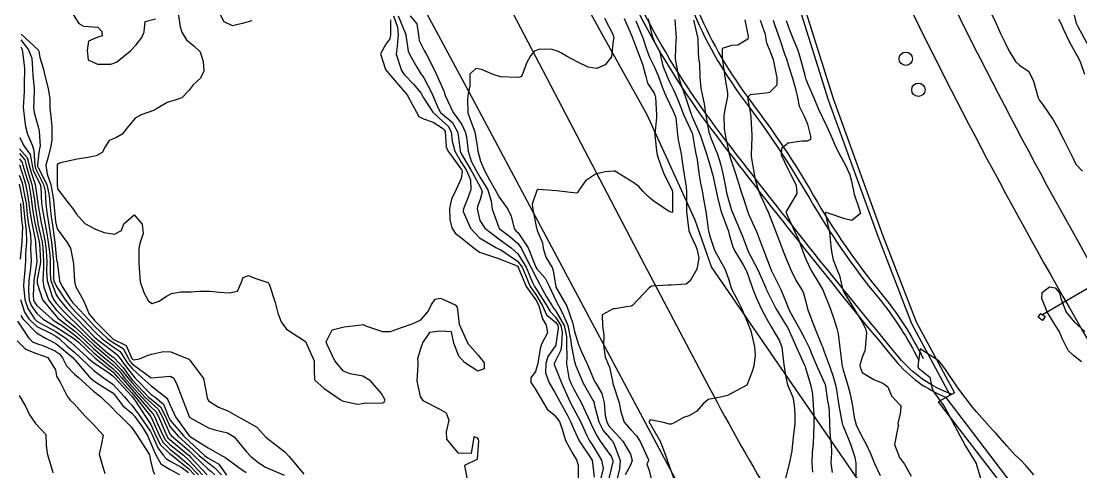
# Model space of a CAD drawing. Header units: metres. Extents: x 307586 to 320046, y 7427249 to 7434250.
# Drawn here: x 318234.5 to 318344.8, y 7430289.3 to 7430336.2 of the extents above; entities that cross this region are included whole.
import ezdxf

# ---------------------------------------------------------------- set-up
doc = ezdxf.new("R2010")
doc.units = ezdxf.units.M
doc.header["$MEASUREMENT"] = 0
for name, color, linetype in [('Canaleta de Drenagem', 151, 'Continuous'), ('Curvas de Nivel 1m', 11, 'Continuous'), ('Curvas de Nivel 5m', 15, 'Continuous'), ('Divisa', 42, 'FENCELINE2'), ('Linha Férrea', 20, 'Continuous'), ('Portico', 45, 'Continuous'), ('Postes', 20, 'Continuous'), ('Vias Primárias', 230, 'Continuous')]:
    doc.layers.add(name, color=color, linetype=linetype)
doc.linetypes.add('FENCELINE2', pattern='A,0.25,-0.1,[132,ltypeshp.shx,S=0.1,R=0,X=-0.1,Y=0],-0.1,1', length=1.45)

msp = doc.modelspace()

# ---------------------------------------------------------------- linework, layer by layer
at = {"layer": 'Canaleta de Drenagem'}
for points in [[(318238.87, 7430477.52), (318239.46, 7430475.37, 0.004092), (318241.45, 7430468.39, 0.060398), (318243.48, 7430463.66, 0.044538), (318248.1, 7430457.15, -0.055988), (318250.29, 7430453.9, 0.014111), (318254.04, 7430447.18, -0.042026), (318258.78, 7430437.46, 0.009182), (318260.55, 7430433.14, -0.1339), (318261.19, 7430428.64, 0.031663), (318261.08, 7430426.89, 0.050953), (318261.89, 7430419.02, 0.075834), (318264.59, 7430411.74, -0.07067), (318267.86, 7430403.21, -0.009489), (318271.74, 7430384.65, 0.087586), (318274.09, 7430378.44, -0.011038), (318282.67, 7430363.27, 0.075199), (318288.67, 7430355.24, -0.052973), (318292.24, 7430350.89, -0.057361), (318296.17, 7430343.08, 0.034682), (318299.44, 7430335.78, 0.040892), (318306.85, 7430324.27, 0.009714), (318325.47, 7430300.92, 0.126211), (318330.8, 7430297.06, 21.942034)], [(318266.73, 7430433.53), (318266.39, 7430429.56, 0.060224), (318266.59, 7430423.98, 0.106584), (318267.46, 7430421.7), (318269.06, 7430418.34), (318275.61, 7430404.44), (318281.14, 7430393.27, -0.024626), (318282.95, 7430389.1, 0.003858), (318285.73, 7430381.92), (318295.49, 7430362.13), (318300.51, 7430351.49, -0.062561), (318301.86, 7430347.36, 0.05323), (318304.96, 7430337.26, 0.06202), (318310.46, 7430327.83, -0.031869), (318316.98, 7430318.05, 0.041006), (318324.12, 7430307.74, -0.057606), (318328.39, 7430301.11)], [(318331.38, 7430297.38, -0.134778), (318325.86, 7430301.24, -0.009714), (318307.25, 7430324.57, -0.040892), (318299.88, 7430336.01, -0.034682), (318296.64, 7430343.26, 0.057361)], [(318304.5, 7430337.07, 0.06202), (318310.06, 7430327.53, -0.031869), (318316.54, 7430317.79, 0.041006), (318323.73, 7430307.42, -0.057606), (318327.94, 7430300.89)]]:
    msp.add_lwpolyline(points, format="xyb", dxfattribs=at)
for points in [[(318272.32, 7430437.22), (318277.5, 7430427.77), (318282.07, 7430418.1), (318287.7, 7430406.59), (318297.32, 7430387.79), (318306.77, 7430366.69), (318309.36, 7430359.46), (318312.68, 7430348.3), (318319.01, 7430328.15), (318324.17, 7430313.98), (318327.67, 7430304.92), (318331.65, 7430297.52)], [(318331.21, 7430297.28), (318327.22, 7430304.71), (318323.7, 7430313.8), (318318.53, 7430327.99), (318312.2, 7430348.15), (318308.89, 7430359.31), (318306.31, 7430366.5), (318296.87, 7430387.57), (318287.25, 7430406.36), (318281.62, 7430417.88), (318277.05, 7430427.55), (318272.17, 7430436.45)], [(318331.65, 7430297.52), (318329.94, 7430296.6), (318342.87, 7430279.81)], [(318343.78, 7430280.02), (318330.8, 7430297.06)]]:
    msp.add_lwpolyline(points, dxfattribs=at)
at = {"layer": 'Curvas de Nivel 1m', "flags": 128}
for points, elevation in [([(318343.82, 7430337.94), (318344.3, 7430336.1), (318344.36, 7430335.93), (318344.47, 7430335.72), (318345.42, 7430333.92)], 754), ([(318250.82, 7430337.05), (318251.03, 7430335.63), (318251.17, 7430335.05), (318251.66, 7430334.27), (318252.43, 7430333.65), (318253.09, 7430333.02), (318253.42, 7430332.01), (318253.48, 7430331.02), (318253.13, 7430330.28), (318252.38, 7430329.57), (318251.94, 7430329.03), (318251.17, 7430328.23), (318250.36, 7430327.96), (318249.65, 7430327.76), (318248.56, 7430327.08), (318248.34, 7430326.95), (318246.95, 7430326.48), (318246.33, 7430326.13), (318245.48, 7430325.11), (318244.99, 7430324.44), (318244.31, 7430324.08), (318243.63, 7430323.81), (318243.2, 7430323.14), (318242.89, 7430322.54), (318242.28, 7430322.19), (318241.43, 7430322.01), (318240.28, 7430321.84), (318238.55, 7430321.47), (318238.27, 7430321.36), (318238.22, 7430321.26), (318238.21, 7430321.2), (318238.2, 7430319.25), (318238.2, 7430319.2), (318238.25, 7430318.77), (318239.44, 7430317.18), (318239.8, 7430316.76), (318240.21, 7430316.12), (318241.07, 7430315.16), (318242.19, 7430314.57), (318243.1, 7430314.23), (318244.19, 7430314.05), (318244.89, 7430314.42), (318245.14, 7430315.12), (318246.21, 7430316.07), (318247.07, 7430315.09), (318247.16, 7430314.12), (318246.83, 7430313.09), (318246.71, 7430312.55), (318246.72, 7430311.09), (318246.73, 7430310.51), (318246.85, 7430309.09), (318247.22, 7430307.99), (318247.72, 7430307.08), (318248.1, 7430306.83), (318248.82, 7430307.07), (318249.58, 7430307.59), (318250.12, 7430307.86), (318251.1, 7430308.06), (318252.12, 7430308.06), (318253.01, 7430308.13), (318254.12, 7430308.12), (318255.1, 7430308.01), (318256.12, 7430307.94), (318256.99, 7430308.1), (318257.38, 7430308.97), (318257.56, 7430309.54), (318258.14, 7430309.73), (318258.7, 7430309.51), (318260.13, 7430309), (318260.23, 7430308.93), (318260.32, 7430308.74), (318260.91, 7430306.92), (318261.19, 7430305.82), (318261.52, 7430304.92), (318262.08, 7430304.16), (318264.06, 7430302.89), (318264.97, 7430300.88), (318264.96, 7430299.81), (318265, 7430298.88), (318266, 7430297.97), (318267.67, 7430296.84), (318267.98, 7430296.66), (318269.52, 7430296.36), (318269.98, 7430296.44), (318270.3, 7430296.49), (318271.98, 7430296.47), (318272.24, 7430296.53), (318272.36, 7430296.79), (318271.99, 7430297.47), (318270.84, 7430298.8), (318270.02, 7430299.28), (318268.71, 7430299.52), (318268.02, 7430299.79), (318267.11, 7430300.85), (318266.27, 7430302.65), (318266.23, 7430302.86), (318266.84, 7430304.08), (318268.08, 7430304.39), (318269.89, 7430304.62), (318270.08, 7430304.63), (318270.43, 7430304.46), (318272.07, 7430303.92), (318272.93, 7430303.92), (318274.08, 7430304.35), (318275.29, 7430304.75), (318276.09, 7430305.12), (318276.84, 7430305.99), (318277.17, 7430306.73), (318277.56, 7430307.28), (318278.11, 7430307.38), (318279.65, 7430306.7), (318279.85, 7430306.45), (318280.08, 7430304.69), (318280.98, 7430302.68), (318282.04, 7430301.46), (318282.67, 7430300.66), (318282.67, 7430300.02), (318282.02, 7430299.78), (318280.64, 7430300.68), (318280.04, 7430301.36), (318279.52, 7430302.7), (318279.27, 7430303.89), (318278.08, 7430303.96), (318276.99, 7430303.82), (318276.24, 7430302.74), (318276.21, 7430302.59), (318276.06, 7430302.23), (318275.73, 7430301.06), (318275.78, 7430300.74), (318275.78, 7430300.5), (318275.67, 7430298.75), (318275.99, 7430297.17), (318276.29, 7430296.74), (318277.97, 7430295.86), (318278.71, 7430295.45), (318279, 7430294.7), (318278.72, 7430293.48), (318278.76, 7430292.71), (318279.92, 7430291.3), (318281.34, 7430291.26), (318281.6, 7430292.67), (318281.62, 7430293), (318281.94, 7430292.84), (318282.06, 7430292.67), (318282.08, 7430292.53), (318281.95, 7430290.67), (318281.94, 7430290.64), (318281.91, 7430290.61), (318280.63, 7430289.96), (318280.86, 7430288.68)], 771), ([(318239.68, 7430337.19), (318240.45, 7430335.96), (318240.96, 7430335.68), (318242.45, 7430335.58), (318242.86, 7430335.15), (318242.9, 7430334.68), (318242.43, 7430334.55), (318241.46, 7430334.13), (318241.32, 7430333.17), (318241.44, 7430332.2), (318242.4, 7430331.72), (318243.79, 7430331.74), (318244.4, 7430331.96), (318245.84, 7430333.11), (318246.43, 7430333.74), (318247.03, 7430334.5), (318247.26, 7430335.09), (318247.37, 7430336.17), (318248.46, 7430336.44)], 771), ([(318258.46, 7430336.24), (318257.47, 7430335.96), (318256.45, 7430335.71), (318255.61, 7430336.15), (318255.15, 7430337)], 771), ([(318273.23, 7430336.78), (318273.64, 7430335.59), (318273.72, 7430334.78), (318273.6, 7430333.61), (318273.5, 7430332.78), (318274.08, 7430331.09), (318274.28, 7430330.77), (318274.39, 7430330.63), (318275.3, 7430329.67), (318276.06, 7430328.74), (318276.37, 7430328.25), (318277.34, 7430326.73), (318278.33, 7430325.82), (318278.92, 7430325.3), (318279.22, 7430324.71), (318279.35, 7430323.74), (318279.61, 7430322.7), (318280.29, 7430321.54), (318280.82, 7430320.68), (318281.25, 7430319.69), (318281.28, 7430318.68), (318281.01, 7430317.91), (318280.52, 7430316.69), (318280.5, 7430316.4), (318281.26, 7430314.68), (318282.19, 7430313.67), (318283.87, 7430312.65), (318284.18, 7430312.52), (318284.41, 7430312.41), (318286.16, 7430311.25), (318286.63, 7430310.62), (318286.96, 7430309.79), (318287.47, 7430308.61), (318288.12, 7430307.68), (318288.73, 7430306.59), (318289.16, 7430305.65), (318290.09, 7430304.88), (318290.33, 7430304.57), (318290.39, 7430304.26), (318290.14, 7430302.57), (318290.12, 7430302.51), (318290.06, 7430302.39), (318289.31, 7430301.31), (318289.1, 7430300.58), (318289.07, 7430299.63), (318289.45, 7430298.58), (318290, 7430297.65), (318290.58, 7430296.56), (318291.34, 7430295.18), (318291.67, 7430294.55), (318291.96, 7430293.82), (318292.55, 7430292.54), (318293.91, 7430290.53), (318294.13, 7430288.76)], 769), ([(318273.7, 7430336.78), (318274.44, 7430334.98), (318274.5, 7430334.83), (318274.52, 7430334.77), (318274.76, 7430333.1), (318274.88, 7430332.76), (318275.56, 7430331.6), (318276.08, 7430330.74), (318276.22, 7430330.57), (318276.39, 7430330.33), (318277.23, 7430328.73), (318277.86, 7430327.22), (318278.13, 7430326.72), (318278.34, 7430326.53), (318279.33, 7430325.7), (318279.9, 7430324.7), (318279.96, 7430324.34), (318280.16, 7430322.69), (318280.3, 7430322.36), (318281.31, 7430320.68), (318282.26, 7430318.96), (318282.41, 7430318.67), (318282.46, 7430318.46), (318282.24, 7430317.66), (318281.97, 7430316.93), (318281.94, 7430316.67), (318282.21, 7430315.46), (318282.74, 7430314.66), (318284.19, 7430313.56), (318284.72, 7430313.18), (318285.49, 7430312.63), (318286.17, 7430311.99), (318287.05, 7430310.61), (318287.72, 7430309.02), (318287.91, 7430308.6), (318288.13, 7430308.28), (318289.2, 7430306.58), (318289.53, 7430306.01), (318290.09, 7430305.4), (318290.66, 7430304.56), (318290.8, 7430303.84), (318290.73, 7430302.56), (318290.65, 7430301.97), (318290.04, 7430300.71), (318289.98, 7430300.63), (318289.96, 7430300.57), (318289.96, 7430300.5), (318290.03, 7430300.31), (318290.73, 7430298.56), (318291.3, 7430297.25), (318291.64, 7430296.55), (318291.98, 7430295.92), (318292.7, 7430294.54), (318293.37, 7430293.11), (318293.65, 7430292.53), (318293.94, 7430292.08), (318294.89, 7430290.52), (318295.06, 7430289.67), (318294.77, 7430288.52)], 768), ([(318274.95, 7430336.76), (318275.65, 7430335.95), (318275.82, 7430334.75), (318275.89, 7430334.2), (318276.43, 7430333.17), (318276.68, 7430332.74), (318276.98, 7430332.17), (318277.66, 7430330.73), (318278.38, 7430329.17), (318278.52, 7430328.86), (318278.55, 7430328.72), (318278.6, 7430328.48), (318279.46, 7430326.7), (318279.83, 7430326.19), (318280.33, 7430325.45), (318280.71, 7430324.69), (318280.83, 7430324.17), (318280.99, 7430322.68), (318281.33, 7430321.64), (318281.83, 7430320.67), (318282.27, 7430319.96), (318283.04, 7430318.66), (318283.4, 7430317.49), (318283.51, 7430316.66), (318284.2, 7430314.73), (318284.23, 7430314.67), (318284.25, 7430314.65), (318285.35, 7430313.79), (318286.19, 7430313.07), (318286.52, 7430312.62), (318286.88, 7430311.9), (318287.52, 7430310.61), (318288.14, 7430309.39), (318288.43, 7430308.89), (318288.58, 7430308.59), (318289.18, 7430307.52), (318289.76, 7430306.58), (318289.89, 7430306.36), (318290.1, 7430306.09), (318290.99, 7430304.56), (318291.23, 7430303.4), (318291.25, 7430302.56), (318291.27, 7430301.33), (318291.25, 7430300.56), (318291.48, 7430299.09), (318291.68, 7430298.55), (318292.01, 7430297.91), (318292.76, 7430296.54), (318293.46, 7430295.04), (318293.7, 7430294.53), (318293.96, 7430293.97), (318294.44, 7430293.01), (318294.76, 7430292.52), (318295.92, 7430290.86), (318296.08, 7430290.5), (318296.07, 7430290.34), (318295.9, 7430289.64), (318295.61, 7430288.5)], 767), ([(318295.22, 7430336.52), (318296.08, 7430334.87), (318296.16, 7430334.5), (318296.11, 7430334.18), (318295.93, 7430332.51), (318295.27, 7430331.65), (318294.4, 7430331.3), (318293.51, 7430331.44), (318292.41, 7430331.95), (318291.25, 7430332.57), (318290.73, 7430332.88), (318290.43, 7430333.04), (318289.74, 7430333.28), (318288.43, 7430333.31), (318287.93, 7430333.1), (318287.48, 7430332.61), (318287.11, 7430331.92), (318286.63, 7430330.62), (318286.54, 7430330.47), (318286.39, 7430330.38), (318286.13, 7430330.36), (318284.39, 7430330.42), (318283.61, 7430330.66), (318282.4, 7430331.19), (318281.79, 7430331.29), (318281.18, 7430330.69), (318281.17, 7430329.47), (318281, 7430328.68), (318280.92, 7430328.13), (318280.97, 7430326.68), (318281.31, 7430325.7), (318281.71, 7430324.68), (318281.98, 7430323), (318282.01, 7430322.67), (318282.29, 7430321.64), (318282.69, 7430320.67), (318283.21, 7430319.71), (318283.83, 7430318.65), (318284.24, 7430317.91), (318285.12, 7430316.64), (318285.5, 7430315.91), (318285.8, 7430314.63), (318285.98, 7430314.4), (318286.2, 7430314.18), (318287.24, 7430312.61), (318287.97, 7430310.79), (318288.05, 7430310.6), (318288.15, 7430310.45), (318289.04, 7430309.48), (318289.46, 7430308.58), (318290.11, 7430307.21), (318290.45, 7430306.57), (318290.82, 7430305.84), (318291.37, 7430304.56), (318291.69, 7430302.93), (318291.73, 7430302.55), (318292.04, 7430300.92), (318292.15, 7430300.55), (318292.23, 7430300.34), (318292.99, 7430298.54), (318294, 7430296.79), (318294.09, 7430296.63), (318294.12, 7430296.53), (318294.14, 7430296.37), (318294.63, 7430294.52), (318295.06, 7430293.62), (318295.94, 7430292.6), (318296.03, 7430292.5), (318296.17, 7430292.27), (318296.83, 7430290.49), (318296.75, 7430289.64), (318296.48, 7430288.49)], 766), ([(318298.47, 7430336.26), (318299.2, 7430334.47), (318299.59, 7430333.31), (318299.89, 7430332.47), (318300.41, 7430331.43), (318300.83, 7430330.45), (318301.23, 7430329.29), (318301.59, 7430328.44), (318302.36, 7430326.83), (318302.53, 7430326.43), (318302.62, 7430326.16), (318302.79, 7430324.43), (318302.89, 7430323.85), (318303.2, 7430322.42), (318303.34, 7430321.37), (318303.46, 7430320.42), (318303.7, 7430318.97), (318303.75, 7430318.42), (318303.74, 7430316.92), (318303.76, 7430316.41), (318303.95, 7430314.67), (318303.99, 7430314.41), (318304.2, 7430313.92), (318304.67, 7430312.88), (318304.84, 7430312.4), (318305.03, 7430311.54), (318304.81, 7430310.4), (318304.14, 7430309.18), (318303.71, 7430308.84), (318302.14, 7430308.73), (318301.84, 7430308.73), (318300.13, 7430308.64), (318299.86, 7430308.45), (318298.11, 7430306.62), (318298.02, 7430306.57), (318297.51, 7430306.49), (318296.32, 7430306.29), (318296.11, 7430306.27), (318294.96, 7430305.66), (318295, 7430304.52), (318295.12, 7430303.56), (318295.1, 7430302.51), (318295.28, 7430301.27), (318295.6, 7430300.51), (318295.71, 7430300.19), (318296.02, 7430298.76), (318296.07, 7430298.5), (318296.11, 7430298.4), (318296.74, 7430296.49), (318296.91, 7430295.56), (318297.25, 7430294.49), (318297.96, 7430293.69), (318298.55, 7430293.07), (318298.91, 7430292.47), (318299.78, 7430290.58), (318299.77, 7430290.45), (318299.62, 7430290.16), (318299.9, 7430289.35), (318300.1, 7430288.45)], 764), ([(318299.76, 7430336.47), (318300.13, 7430334.78), (318300.22, 7430334.46), (318300.44, 7430333.95), (318300.95, 7430332.97), (318301.07, 7430332.45), (318301.28, 7430331.57), (318301.73, 7430330.44), (318301.93, 7430329.97), (318302.38, 7430329.05), (318302.67, 7430328.43), (318302.86, 7430327.94), (318303.45, 7430326.42), (318304.33, 7430324.56), (318304.37, 7430324.41), (318304.65, 7430322.75), (318304.73, 7430322.4), (318304.87, 7430321.83), (318305.02, 7430320.4), (318305.2, 7430319.34), (318305.41, 7430318.39), (318305.53, 7430317.68), (318305.75, 7430316.39), (318306, 7430314.59), (318306.05, 7430314.38), (318306.08, 7430314.26), (318306.2, 7430313.74), (318306.65, 7430312.38), (318307.24, 7430311.29), (318307.77, 7430310.36), (318308.14, 7430309.31), (318308.35, 7430308.57), (318308.43, 7430308.36), (318309.02, 7430307.25), (318309.47, 7430306.34), (318310.09, 7430304.87), (318310.31, 7430304.33), (318310.43, 7430303.98), (318310.83, 7430302.32), (318310.91, 7430301.46), (318310.74, 7430300.32), (318310.58, 7430299.77), (318310.01, 7430298.33), (318308, 7430297.26), (318307.28, 7430297.09), (318306, 7430296.83), (318305.49, 7430296.39), (318304.8, 7430295.58), (318303.97, 7430295.14), (318303.42, 7430294.97), (318302.45, 7430294.43), (318302.13, 7430294.26), (318301.96, 7430294.27), (318301.36, 7430294.44), (318299.97, 7430294.72), (318299.86, 7430294.56), (318299.87, 7430294.45), (318299.9, 7430294.39), (318299.96, 7430294.31), (318301.04, 7430292.44), (318301.68, 7430290.67), (318301.76, 7430290.43), (318301.91, 7430290.05), (318302.48, 7430288.42)], 763), ([(318302.53, 7430336.37), (318302.65, 7430334.43), (318302.64, 7430334.23), (318302.55, 7430332.43), (318302.56, 7430332.29), (318302.91, 7430330.42), (318303.15, 7430329.66), (318303.61, 7430328.42), (318304.23, 7430326.53), (318304.28, 7430326.41), (318304.35, 7430326.26), (318305.17, 7430324.4), (318305.46, 7430323.54), (318305.82, 7430322.39), (318306.28, 7430320.91), (318306.42, 7430320.38), (318306.47, 7430320.18), (318306.87, 7430318.37), (318307.03, 7430317.58), (318307.34, 7430316.37), (318308.03, 7430314.54), (318308.1, 7430314.36), (318308.2, 7430314.01), (318308.56, 7430312.73), (318308.73, 7430312.35), (318309.65, 7430310.85), (318309.93, 7430310.33), (318310, 7430310.18), (318310.15, 7430309.76), (318310.65, 7430308.32), (318311.01, 7430307.44), (318311.52, 7430306.32), (318312.1, 7430305.21), (318312.63, 7430304.3), (318313.42, 7430302.95), (318313.68, 7430302.29), (318313.89, 7430300.44), (318313.91, 7430300.29), (318314.03, 7430299.55), (318314.21, 7430298.49), (318314.29, 7430298.29), (318314.8, 7430297.08), (318314.94, 7430296.28), (318315.02, 7430295.23), (318315.02, 7430294.27), (318314.9, 7430293.22), (318314.79, 7430292.28), (318314.71, 7430291.5), (318314.48, 7430290.28), (318313.99, 7430288.39)], 762), ([(318304.47, 7430336.32), (318304.93, 7430334.4), (318304.96, 7430332.93), (318304.98, 7430332.4), (318305.08, 7430331.73), (318305.12, 7430330.4), (318305.22, 7430329.23), (318305.4, 7430328.39), (318305.59, 7430327.61), (318305.75, 7430326.39), (318306.06, 7430324.65), (318306.16, 7430324.38), (318306.2, 7430324.26), (318306.32, 7430323.95), (318306.96, 7430322.37), (318307.28, 7430321.38), (318307.52, 7430320.37), (318307.83, 7430318.79), (318307.92, 7430318.36), (318308.24, 7430317.15), (318308.44, 7430316.56), (318308.51, 7430316.36), (318308.71, 7430315.87), (318309.38, 7430314.34), (318309.61, 7430313.75), (318310.14, 7430312.33), (318310.18, 7430312.23), (318311.16, 7430310.32), (318311.99, 7430308.45), (318312.05, 7430308.31), (318312.13, 7430308.13), (318313.06, 7430306.3), (318314.09, 7430304.62), (318314.28, 7430304.29), (318314.84, 7430303.05), (318315.21, 7430302.27), (318316.04, 7430300.42), (318316.11, 7430300.26), (318316.15, 7430300.14), (318316.69, 7430298.25), (318316.85, 7430297.4), (318316.95, 7430296.25), (318316.99, 7430295.24), (318317.01, 7430294.25), (318316.98, 7430293.22), (318316.93, 7430292.25), (318316.84, 7430291.34), (318316.78, 7430290.25), (318316.86, 7430289.29)], 761), ([(318311.43, 7430336.33), (318311.92, 7430334.85), (318312.02, 7430334.32), (318312.08, 7430333.96), (318312.43, 7430333.12), (318312.74, 7430332.31), (318312.84, 7430331.88), (318313.14, 7430330.3), (318313.14, 7430329.55), (318312.38, 7430328.78), (318311.99, 7430328.71), (318310.38, 7430328.56), (318310.17, 7430328.33), (318310.12, 7430328.08), (318310.36, 7430326.74), (318310.44, 7430326.33), (318310.45, 7430326.23), (318310.55, 7430324.33), (318310.55, 7430324.1), (318310.47, 7430322.33), (318310.48, 7430322.14), (318310.78, 7430320.32), (318310.89, 7430319.7), (318311.35, 7430318.32), (318312.23, 7430316.39), (318312.27, 7430316.31), (318312.29, 7430316.25), (318313.04, 7430314.3), (318313.56, 7430312.93), (318313.8, 7430312.29), (318314.17, 7430311.42), (318314.66, 7430310.28), (318315.14, 7430309.27), (318315.77, 7430308.27), (318315.89, 7430308.02), (318316.12, 7430307.15), (318316.35, 7430306.26), (318316.47, 7430305.89), (318317.1, 7430304.25), (318317.84, 7430302.47), (318317.93, 7430302.24), (318318.06, 7430301.91), (318318.66, 7430300.23), (318319.03, 7430299.24), (318319.29, 7430298.22), (318319.39, 7430297.6), (318319.62, 7430296.22), (318319.96, 7430294.34), (318320, 7430294.21), (318320.02, 7430294.16), (318320.81, 7430292.2), (318321.27, 7430290.85), (318321.37, 7430290.2), (318321.38, 7430288.71)], 759), ([(318312.76, 7430336.31), (318312.91, 7430335.87), (318313.45, 7430334.3), (318314, 7430332.72), (318314.14, 7430332.29), (318314.41, 7430331.47), (318314.77, 7430330.28), (318315.14, 7430329.04), (318315.29, 7430328.28), (318315.46, 7430327.37), (318316.02, 7430326.27), (318316.34, 7430325.5), (318316.64, 7430324.26), (318316.67, 7430323.9), (318316.32, 7430323.71), (318315.77, 7430323.72), (318314.32, 7430323.5), (318313.64, 7430322.96), (318313.59, 7430322.3), (318314.28, 7430320.83), (318314.58, 7430320.29), (318315.15, 7430319.16), (318315.22, 7430318.28), (318314.24, 7430316.57), (318314.11, 7430316.41), (318314.13, 7430316.29), (318314.23, 7430316.04), (318315.04, 7430314.28), (318315.41, 7430313.48), (318315.87, 7430312.26), (318316.17, 7430311.44), (318316.73, 7430310.25), (318317.62, 7430308.76), (318317.93, 7430308.24), (318318.13, 7430307.8), (318318.57, 7430306.68), (318318.75, 7430306.23), (318319.07, 7430305.25), (318319.39, 7430304.22), (318319.52, 7430303.66), (318319.72, 7430302.22), (318319.96, 7430300.29), (318319.98, 7430300.21), (318319.99, 7430300.17), (318320.03, 7430300.02), (318320.57, 7430298.2), (318320.79, 7430297.41), (318321.04, 7430296.2), (318321.2, 7430294.97), (318321.4, 7430294.2), (318321.95, 7430293.05), (318322.44, 7430292.19), (318322.9, 7430291.21), (318323.33, 7430290.18), (318323.9, 7430288.93)], 758), ([(318314.13, 7430336.29), (318314.46, 7430335.32), (318314.88, 7430334.28), (318315.34, 7430333.18), (318315.62, 7430332.27), (318316.06, 7430330.6), (318316.15, 7430330.26), (318316.21, 7430330.09), (318316.39, 7430329.67), (318317.02, 7430328.25), (318317.47, 7430327.14), (318317.86, 7430326.24), (318318.34, 7430325.26), (318318.81, 7430324.23), (318319.25, 7430323.16), (318319.73, 7430322.22), (318320.29, 7430321.22), (318320.75, 7430320.21), (318320.92, 7430319.55), (318321.19, 7430318.2), (318321.73, 7430316.7), (318321.85, 7430316.19), (318320.96, 7430315.47), (318320.22, 7430315.63), (318318.48, 7430316.24), (318318.3, 7430316.3), (318318.23, 7430316.3), (318318.21, 7430316.27), (318318.2, 7430316.24), (318318.23, 7430316.09), (318318.63, 7430314.23), (318318.79, 7430312.83), (318318.84, 7430312.23), (318319.01, 7430311.38), (318319.48, 7430310.22), (318319.67, 7430309.74), (318320.04, 7430308.21), (318320.06, 7430308.14), (318320.13, 7430308.01), (318321.23, 7430306.2), (318322.09, 7430304.8), (318322.4, 7430304.19), (318322.48, 7430303.79), (318322.36, 7430302.19), (318322.33, 7430301.92), (318322.05, 7430301.24), (318321.81, 7430300.42), (318321.82, 7430300.19), (318322.03, 7430299.65), (318323.26, 7430298.94), (318324.02, 7430298.61), (318324.31, 7430298.46), (318324.7, 7430298.16), (318325.08, 7430297.23), (318325.99, 7430296.26), (318326.06, 7430296.14), (318326.07, 7430296.06), (318325.98, 7430295.38), (318325.75, 7430294.36), (318325.81, 7430294.14), (318325.76, 7430293.94), (318325.39, 7430292.15), (318325.92, 7430290.81), (318326.43, 7430290.13), (318327.15, 7430288.88)], 757), ([(318335.48, 7430337.04), (318335.94, 7430336.03), (318336.46, 7430334.94), (318336.89, 7430334.02), (318337.3, 7430333.15), (318337.99, 7430332), (318338.42, 7430331.62), (318339.4, 7430330.98), (318339.89, 7430329.98), (318340.38, 7430328.23), (318340.49, 7430327.97), (318340.87, 7430327.46), (318341.92, 7430325.95), (318342.34, 7430325.22), (318342.99, 7430323.94), (318343.71, 7430322.54), (318344, 7430321.93), (318344.3, 7430321.34), (318344.98, 7430320.61)], 756), ([(318234.43, 7430334.26), (318235.23, 7430333.24), (318235.55, 7430332.37), (318235.62, 7430331.23), (318235.68, 7430330.52), (318235.8, 7430329.23), (318235.78, 7430327.8), (318235.75, 7430327.23), (318235.82, 7430326.71), (318236.23, 7430325.22), (318236.32, 7430324.75), (318236.43, 7430323.22), (318236.41, 7430323.1), (318236.29, 7430322.53), (318236.15, 7430321.22), (318236.16, 7430321.11), (318236.27, 7430320.92), (318237.14, 7430319.21), (318237.38, 7430318.06), (318237.43, 7430317.21), (318237.58, 7430315.83), (318237.67, 7430315.21), (318237.94, 7430313.44), (318237.97, 7430313.2), (318238.15, 7430311.38), (318238.18, 7430311.22), (318238.19, 7430311.2), (318238.42, 7430309.48), (318238.45, 7430309.2), (318238.71, 7430308.61), (318239.63, 7430307.18), (318239.84, 7430306.91), (318240.1, 7430306.64), (318241.46, 7430305.16), (318242.07, 7430304.51), (318243.48, 7430303.14), (318244.05, 7430302.77), (318245.08, 7430302.15), (318245.62, 7430301.11), (318245.77, 7430300.84), (318246.03, 7430300.57), (318248.01, 7430299.08), (318250.02, 7430299.26), (318250.35, 7430299.05), (318250.65, 7430298.39), (318251.17, 7430297.04), (318251.94, 7430295.06), (318251.95, 7430295.03), (318252.01, 7430294.98), (318253.95, 7430293.89), (318254.63, 7430293.68), (318255.95, 7430293.38), (318256.62, 7430292.97), (318257.92, 7430291.41), (318258.33, 7430290.95), (318259.2, 7430290.24), (318259.9, 7430289.81), (318261.83, 7430288.97)], 773), ([(318234.44, 7430334.87), (318236.22, 7430333.22), (318236.29, 7430333.1), (318236.41, 7430332.43), (318236.78, 7430331.22), (318236.9, 7430330.71), (318237.27, 7430329.21), (318237.45, 7430328.12), (318237.45, 7430327.21), (318237.57, 7430325.97), (318237.65, 7430325.21), (318237.64, 7430323.87), (318237.56, 7430323.21), (318237.3, 7430322.19), (318237.01, 7430321.21), (318237.18, 7430320.29), (318237.56, 7430319.21), (318237.83, 7430317.61), (318237.85, 7430317.2), (318238.03, 7430315.38), (318238.05, 7430315.2), (318238.19, 7430314.61), (318239.24, 7430313.18), (318239.58, 7430312.59), (318239.87, 7430311.17), (318239.89, 7430310.91), (318240.02, 7430309.17), (318240.13, 7430308.65), (318240.94, 7430307.16), (318241.54, 7430305.71), (318242.01, 7430305.15), (318242.08, 7430305.07), (318244.02, 7430303.13), (318244.05, 7430303.11), (318245.4, 7430302.46), (318245.99, 7430301.1), (318246, 7430301.07), (318246.03, 7430301.04), (318246.17, 7430300.96), (318246.79, 7430301.09), (318247.67, 7430301.45), (318248.04, 7430301.55), (318249.27, 7430301.83), (318250.04, 7430301.81), (318251.9, 7430301.03), (318252.03, 7430300.94), (318253.44, 7430299.02), (318253.78, 7430297.22), (318253.82, 7430297.01), (318253.98, 7430296.7), (318255.01, 7430296.03), (318255.97, 7430295.66), (318257.18, 7430294.97), (318257.96, 7430294.55), (318258.99, 7430293.98), (318259.94, 7430292.93), (318261.92, 7430291.41), (318262.37, 7430290.91), (318263.89, 7430289.06)], 772), ([(318234.42, 7430333.54), (318234.57, 7430333.25), (318234.78, 7430331.63), (318234.79, 7430331.24), (318234.76, 7430329.63), (318234.77, 7430329.24), (318234.76, 7430328.85), (318234.65, 7430327.25), (318234.82, 7430325.74), (318234.92, 7430325.24), (318235.1, 7430324.45), (318235.64, 7430323.23), (318235.79, 7430322.73), (318235.88, 7430321.23), (318235.94, 7430320.89), (318236.26, 7430320.27), (318236.79, 7430319.21), (318236.94, 7430318.51), (318237.02, 7430317.21), (318237.12, 7430316.31), (318237.29, 7430315.21), (318237.51, 7430313.88), (318237.62, 7430313.21), (318237.8, 7430311.56), (318237.82, 7430311.2), (318237.83, 7430309.51), (318237.86, 7430309.2), (318238.12, 7430308.59), (318239.06, 7430307.19), (318239.53, 7430306.61), (318240.09, 7430306.01), (318240.9, 7430305.16), (318242.06, 7430303.94), (318242.9, 7430303.14), (318244.04, 7430302.33), (318244.75, 7430301.83), (318245.22, 7430301.11), (318245.54, 7430300.62), (318246.02, 7430300.06), (318247.07, 7430299.09), (318248, 7430298.28), (318249.57, 7430297.06), (318249.74, 7430296.82), (318249.97, 7430296.25), (318250.54, 7430295.04), (318251.94, 7430293.06), (318251.98, 7430293.03), (318253.92, 7430291.8), (318255.38, 7430290.99), (318255.73, 7430290.8), (318255.91, 7430290.67), (318257.11, 7430289.75), (318257.9, 7430289.23)], 774), ([(318234.28, 7430322.45), (318234.82, 7430321.78), (318234.98, 7430321.24), (318235.25, 7430320.22), (318235.57, 7430319.23), (318235.83, 7430317.62), (318235.88, 7430317.23), (318235.92, 7430316.93), (318236.18, 7430315.22), (318236.2, 7430315.11), (318236.64, 7430313.22), (318236.71, 7430312.67), (318236.79, 7430311.21), (318236.77, 7430310.59), (318236.71, 7430309.21), (318236.8, 7430308.54), (318237.3, 7430307.21), (318238.09, 7430306.18), (318238.57, 7430305.68), (318239.11, 7430305.18), (318240.07, 7430304.38), (318241.36, 7430303.16), (318242.05, 7430302.51), (318243.66, 7430301.13), (318244.03, 7430300.82), (318244.88, 7430299.98), (318245.55, 7430299.11), (318246, 7430298.56), (318247.35, 7430297.09), (318247.98, 7430296.51), (318248.72, 7430295.82), (318249.14, 7430295.06), (318249.94, 7430293.28), (318250.11, 7430293.05), (318251.92, 7430291.52), (318252.45, 7430291.02), (318253.9, 7430289.63), (318254.23, 7430289.34), (318254.62, 7430289)], 777), ([(318234.28, 7430321.89), (318234.55, 7430321.52), (318234.64, 7430321.24), (318235.01, 7430319.99), (318235.25, 7430319.24), (318235.46, 7430318), (318235.57, 7430317.23), (318235.65, 7430316.66), (318235.87, 7430315.22), (318236.18, 7430313.87), (318236.33, 7430313.22), (318236.36, 7430313.03), (318236.46, 7430311.22), (318236.44, 7430310.92), (318236.13, 7430309.32), (318236.12, 7430309.22), (318236.13, 7430308.95), (318236.69, 7430307.21), (318238.09, 7430305.51), (318238.24, 7430305.35), (318238.42, 7430305.19), (318240.06, 7430303.94), (318240.93, 7430303.16), (318242.04, 7430302.11), (318243.17, 7430301.14), (318244.03, 7430300.44), (318244.68, 7430299.78), (318245.23, 7430299.11), (318246, 7430298.21), (318247.02, 7430297.09), (318247.97, 7430296.09), (318248.47, 7430295.58), (318248.75, 7430295.07), (318249.38, 7430293.62), (318249.64, 7430293.05), (318249.74, 7430292.86), (318249.93, 7430292.67), (318251.86, 7430291.08), (318251.91, 7430291.04), (318252.14, 7430290.8), (318253.81, 7430289.01)], 778), ([(318234.29, 7430322.94), (318235.09, 7430322.04), (318235.29, 7430321.23), (318235.49, 7430320.45), (318235.9, 7430319.23), (318236.18, 7430317.27), (318236.18, 7430317.22), (318236.19, 7430317.19), (318236.22, 7430316.98), (318236.54, 7430315.22), (318236.63, 7430314.78), (318236.95, 7430313.21), (318237.07, 7430312.3), (318237.13, 7430311.21), (318237.11, 7430310.24), (318237.17, 7430309.21), (318237.66, 7430307.65), (318237.87, 7430307.2), (318238.1, 7430306.88), (318238.9, 7430306), (318239.74, 7430305.18), (318240.08, 7430304.86), (318241.79, 7430303.15), (318242.05, 7430302.91), (318243.49, 7430301.68), (318244.03, 7430301.26), (318244.1, 7430301.2), (318244.18, 7430301.13), (318245.08, 7430300.17), (318245.85, 7430299.1), (318246.01, 7430298.9), (318247.71, 7430297.08), (318247.98, 7430296.86), (318248.98, 7430296.07), (318249.49, 7430295.06), (318249.95, 7430294.05), (318250.79, 7430293.04), (318251.93, 7430292.01), (318252.99, 7430291.02), (318253.91, 7430290.27), (318254.64, 7430289.74), (318255.31, 7430288.99)], 776), ([(318234.27, 7430321.25), (318234.77, 7430319.75), (318234.92, 7430319.24), (318235.09, 7430318.39), (318235.27, 7430317.23), (318235.37, 7430316.39), (318235.55, 7430315.23), (318235.92, 7430313.48), (318235.95, 7430313.22), (318235.94, 7430313), (318236.1, 7430311.22), (318236.1, 7430311.16), (318235.77, 7430309.23), (318235.71, 7430307.62), (318235.75, 7430307.23), (318235.85, 7430306.97), (318236.1, 7430306.63), (318237.67, 7430305.2), (318238.08, 7430304.92), (318238.8, 7430304.46), (318240.06, 7430303.54), (318240.48, 7430303.17), (318242.04, 7430301.69), (318242.68, 7430301.14), (318244.02, 7430300.05), (318244.49, 7430299.59), (318244.89, 7430299.12), (318245.99, 7430297.87), (318246.69, 7430297.09), (318247.97, 7430295.61), (318248.21, 7430295.33), (318248.35, 7430295.07), (318248.67, 7430294.36), (318249.24, 7430293.06), (318249.49, 7430292.61), (318249.92, 7430292.17), (318251.35, 7430291.04), (318251.91, 7430290.53), (318253.35, 7430289.02)], 779), ([(318234.26, 7430319.26), (318234.66, 7430317.24), (318234.79, 7430315.83), (318234.87, 7430315.24), (318234.99, 7430314.43), (318235, 7430313.24), (318234.92, 7430312), (318234.9, 7430311.24), (318234.81, 7430309.91), (318234.74, 7430309.24), (318234.71, 7430308.66), (318234.83, 7430307.24), (318235.16, 7430306.3), (318235.84, 7430305.22), (318236.08, 7430304.99), (318236.57, 7430304.72), (318238.06, 7430303.92), (318239.15, 7430303.18), (318239.65, 7430302.78), (318240.05, 7430302.42), (318241.42, 7430301.16), (318242.03, 7430300.65), (318243.44, 7430299.72), (318244.01, 7430299.29), (318244.1, 7430299.21), (318244.17, 7430299.13), (318245.98, 7430297.18), (318246.06, 7430297.1), (318246.3, 7430296.78), (318247.42, 7430295.09), (318247.95, 7430294.23), (318248.48, 7430293.07), (318248.97, 7430292.11), (318249.91, 7430291.21), (318250.14, 7430291.05), (318251.9, 7430289.63), (318252.49, 7430289.02)], 781), ([(318234.4, 7430317.25), (318234.5, 7430315.54), (318234.53, 7430315.25), (318234.58, 7430314.86), (318234.52, 7430313.24), (318234.36, 7430311.45)], 782), ([(318344.89, 7430300.75), (318344.06, 7430301.42), (318343.49, 7430301.94), (318342.9, 7430303.12), (318342.56, 7430303.95), (318342.09, 7430304.65), (318341.29, 7430305.96), (318340.74, 7430307.36), (318340.77, 7430307.96), (318341.55, 7430308.55), (318342.14, 7430308.46), (318342.58, 7430307.95), (318342.71, 7430307.36), (318343.29, 7430305.94), (318344.1, 7430304.94), (318345.22, 7430303.91)], 757), ([(318234.37, 7430307.25), (318234.79, 7430305.94), (318235.25, 7430305.23), (318236.07, 7430304.45), (318237.57, 7430303.7), (318238.06, 7430303.45), (318238.41, 7430303.19), (318239.26, 7430302.4), (318240.04, 7430301.74), (318240.67, 7430301.16), (318242.02, 7430299.85), (318243.01, 7430299.14), (318244, 7430298.43), (318245.23, 7430297.11), (318245.58, 7430296.7), (318245.97, 7430296.26), (318246.86, 7430295.09), (318247.94, 7430293.52), (318248.14, 7430293.08), (318248.68, 7430291.83), (318249.23, 7430291.06), (318249.55, 7430290.7), (318249.91, 7430290.46), (318251.17, 7430289.77), (318251.89, 7430289.23)], 782), ([(318234.41, 7430305.57), (318234.62, 7430305.24), (318236.06, 7430303.78), (318237, 7430303.21), (318238.05, 7430302.66), (318238.87, 7430302.01), (318239.86, 7430301.17), (318239.95, 7430301.09), (318240.03, 7430300.98), (318241.58, 7430299.15), (318242.01, 7430298.77), (318242.93, 7430298.21), (318243.99, 7430297.52), (318244.34, 7430297.12), (318245.04, 7430296.18), (318245.97, 7430295.42), (318246.27, 7430295.1), (318247.04, 7430293.99), (318247.62, 7430293.08), (318247.93, 7430292.38), (318248.31, 7430291.47), (318248.48, 7430291.07), (318248.99, 7430290.15), (318249.9, 7430289.58), (318250.95, 7430289.04)], 783), ([(318234.08, 7430304.99), (318235.26, 7430303.23), (318235.65, 7430302.83), (318236.05, 7430302.66), (318236.83, 7430302.43), (318238.04, 7430301.88), (318238.43, 7430301.59), (318238.76, 7430301.19), (318239.19, 7430300.35), (318240.02, 7430299.49), (318240.38, 7430299.17), (318241.99, 7430297.72), (318242.73, 7430297.14), (318243.97, 7430295.94), (318244.36, 7430295.52), (318244.8, 7430295.12), (318245.95, 7430293.96), (318246.54, 7430293.09), (318247.73, 7430291.26), (318247.83, 7430291.08), (318247.91, 7430290.47), (318248.19, 7430289.37), (318248.35, 7430289.07)], 784), ([(318339.91, 7430289), (318339.07, 7430289.98), (318338.52, 7430290.58), (318337.93, 7430291.1), (318337.09, 7430292.01), (318335.96, 7430293.34), (318335.62, 7430293.68), (318335.31, 7430294.03), (318333.98, 7430295.51), (318333.54, 7430296.05), (318332.01, 7430298.07), (318330.63, 7430300.08), (318330.04, 7430300.84), (318328.06, 7430302.12), (318327.84, 7430300.32), (318327.92, 7430300.12), (318328.03, 7430300), (318329.07, 7430299.15), (318329.3, 7430298.1), (318329.5, 7430297.59), (318330, 7430296.95), (318330.62, 7430296.08), (318331.38, 7430294.67), (318331.67, 7430294.07), (318331.96, 7430293.53), (318332.78, 7430292.06), (318333.91, 7430290.17), (318333.96, 7430290.05), (318334.39, 7430288.54)], 756), ([(318234.23, 7430297.25), (318234.89, 7430296.16), (318235.34, 7430295.23), (318235.95, 7430294.35), (318237.04, 7430293.21), (318237.05, 7430292.08), (318237.18, 7430291.21), (318237.71, 7430289.38), (318237.76, 7430289.2)], 786)]:
    msp.add_lwpolyline(points, dxfattribs=dict(at, elevation=elevation))
at = {"layer": 'Curvas de Nivel 5m', "flags": 128}
for points, elevation in [([(318272.91, 7430336.34), (318272.92, 7430334.79), (318272.84, 7430334.39), (318272.43, 7430333.82), (318271.87, 7430332.8), (318272.4, 7430331.17), (318272.7, 7430330.79), (318274.37, 7430328.87), (318274.43, 7430328.82), (318274.47, 7430328.77), (318274.71, 7430328.42), (318275.62, 7430326.75), (318275.88, 7430326.28), (318276.34, 7430326.04), (318277.36, 7430325.7), (318278.33, 7430325.08), (318278.52, 7430324.91), (318278.6, 7430324.72), (318278.73, 7430323.13), (318278.89, 7430322.71), (318280.27, 7430320.8), (318280.34, 7430320.69), (318280.39, 7430320.57), (318280.26, 7430319.85), (318279.77, 7430318.7), (318279.26, 7430317.68), (318279.06, 7430316.71), (318279.1, 7430315.59), (318279.3, 7430314.7), (318279.64, 7430314.14), (318280.19, 7430313.73), (318281.48, 7430312.68), (318282.18, 7430312.16), (318282.91, 7430311.92), (318284.17, 7430311.53), (318285.95, 7430310.83), (318286.15, 7430310.7), (318286.22, 7430310.62), (318286.26, 7430310.51), (318287.03, 7430308.61), (318288.11, 7430307.12), (318288.36, 7430306.6), (318288.73, 7430305.24), (318289.13, 7430304.58), (318289.27, 7430303.77), (318288.65, 7430302.59), (318288.5, 7430302.15), (318288.25, 7430300.6), (318288.02, 7430299.75), (318287.52, 7430299.1), (318287.53, 7430298.6), (318288, 7430297.95), (318288.79, 7430296.59), (318289.22, 7430295.82), (318289.97, 7430295.25), (318290.5, 7430294.56), (318290.78, 7430293.74), (318291.14, 7430292.56), (318291.92, 7430291.18), (318292.29, 7430290.55), (318292.46, 7430290), (318292.45, 7430288.54)], 770), ([(318297.24, 7430336.49), (318297.86, 7430335.08), (318298.13, 7430334.48), (318298.43, 7430333.64), (318298.87, 7430332.48), (318299.16, 7430331.72), (318299.5, 7430330.47), (318299.69, 7430329.77), (318300.38, 7430328.71), (318300.45, 7430328.52), (318300.47, 7430328.45), (318300.53, 7430328.29), (318300.63, 7430326.45), (318300.62, 7430326.17), (318300.43, 7430324.45), (318300.43, 7430324.34), (318300.67, 7430322.45), (318300.78, 7430321.96), (318301.35, 7430320.44), (318302.25, 7430318.59), (318302.29, 7430318.43), (318302.3, 7430318.38), (318302.28, 7430316.43), (318302.28, 7430316.39), (318302.23, 7430316.29), (318301.88, 7430316.43), (318300.24, 7430317.56), (318299.75, 7430317.96), (318299.22, 7430318.47), (318298.77, 7430318.99), (318298.26, 7430319.4), (318296.45, 7430320.5), (318296.27, 7430320.59), (318296.17, 7430320.61), (318295.27, 7430320.52), (318294.27, 7430320.29), (318293.21, 7430319.59), (318292.5, 7430318.55), (318292.41, 7430318.39), (318292.25, 7430318.31), (318290.25, 7430318.57), (318288.34, 7430318.69), (318288.25, 7430318.69), (318288.19, 7430318.66), (318288.15, 7430318.6), (318287.66, 7430317.17), (318287.74, 7430316.6), (318288.13, 7430314.67), (318288.15, 7430314.6), (318288.2, 7430314.44), (318288.76, 7430313.16), (318288.83, 7430312.59), (318289.08, 7430311.67), (318289.74, 7430310.58), (318289.86, 7430310.28), (318290.12, 7430308.57), (318290.13, 7430308.54), (318291.29, 7430306.56), (318291.89, 7430304.74), (318291.93, 7430304.55), (318292.08, 7430303.91), (318292.51, 7430302.55), (318292.86, 7430301.73), (318293.39, 7430300.54), (318294.02, 7430299.06), (318294.18, 7430298.69), (318294.29, 7430298.53), (318294.94, 7430297.46), (318295.18, 7430296.51), (318295.29, 7430295.19), (318295.43, 7430294.51), (318295.61, 7430294.15), (318295.96, 7430293.76), (318297.11, 7430292.49), (318297.92, 7430291.16), (318298.09, 7430290.48), (318297.91, 7430290.01), (318297.37, 7430289.01)], 765), ([(318309.82, 7430336.35), (318310.17, 7430334.62), (318310.14, 7430334.34), (318309.09, 7430333.7), (318308.44, 7430333.67), (318307.44, 7430333.36), (318307.45, 7430332.37), (318307.62, 7430331.15), (318307.72, 7430330.37), (318308, 7430328.74), (318308, 7430328.36), (318307.72, 7430327.01), (318307.63, 7430326.37), (318307.66, 7430325.04), (318307.77, 7430324.37), (318308.14, 7430322.53), (318308.18, 7430322.36), (318308.3, 7430322.01), (318308.85, 7430320.35), (318309.18, 7430319.26), (318309.48, 7430318.34), (318309.67, 7430317.76), (318310.13, 7430316.33), (318310.23, 7430316.07), (318311.03, 7430314.32), (318311.56, 7430312.94), (318311.8, 7430312.31), (318312.17, 7430311.32), (318312.57, 7430310.31), (318312.98, 7430309.47), (318313.56, 7430308.3), (318314.12, 7430306.95), (318314.31, 7430306.48), (318314.38, 7430306.29), (318314.64, 7430305.75), (318315.49, 7430304.27), (318315.7, 7430303.88), (318316.07, 7430303.15), (318316.51, 7430302.26), (318316.84, 7430301.47), (318317.34, 7430300.25), (318318.02, 7430298.78), (318318.19, 7430298.41), (318318.23, 7430298.24), (318318.44, 7430296.68), (318318.52, 7430296.23), (318318.59, 7430295.62), (318318.64, 7430294.23), (318318.7, 7430292.97), (318318.81, 7430292.23), (318318.84, 7430291.32), (318318.76, 7430290.23), (318318.91, 7430289.23)], 760), ([(318342.48, 7430336.43), (318342.76, 7430335.95), (318342.98, 7430335.43), (318343.67, 7430333.94), (318344.43, 7430332.59), (318344.67, 7430332.17), (318344.78, 7430331.92), (318345.2, 7430330.7)], 755), ([(318234.31, 7430324.11), (318234.75, 7430323.24), (318235.38, 7430322.33), (318235.59, 7430321.23), (318235.72, 7430320.68), (318236.26, 7430319.6), (318236.44, 7430319.22), (318236.49, 7430318.98), (318236.59, 7430317.22), (318236.64, 7430316.79), (318236.91, 7430315.21), (318237.08, 7430314.32), (318237.28, 7430313.21), (318237.43, 7430311.93), (318237.47, 7430311.21), (318237.46, 7430309.89), (318237.53, 7430309.21), (318238.11, 7430307.75), (318238.47, 7430307.19), (318239.22, 7430306.31), (318240.09, 7430305.42), (318240.33, 7430305.17), (318242.06, 7430303.37), (318242.3, 7430303.15), (318244.04, 7430301.83), (318244.43, 7430301.52), (318244.75, 7430301.12), (318245.3, 7430300.39), (318246.02, 7430299.45), (318246.3, 7430299.1), (318247.99, 7430297.35), (318248.4, 7430297.07), (318249.27, 7430296.35), (318249.8, 7430295.05), (318249.96, 7430294.68), (318251.39, 7430293.04), (318251.94, 7430292.52), (318253.56, 7430291.01), (318253.91, 7430290.77), (318255.04, 7430290.13), (318255.83, 7430288.98)], 775), ([(318234.26, 7430320.17), (318234.51, 7430319.5), (318234.59, 7430319.24), (318234.68, 7430318.81), (318234.96, 7430317.24), (318235.08, 7430316.11), (318235.2, 7430315.23), (318235.44, 7430313.98), (318235.47, 7430313.23), (318235.44, 7430312.51), (318235.49, 7430311.23), (318235.43, 7430310.52), (318235.25, 7430309.23), (318235.21, 7430308.14), (318235.29, 7430307.23), (318235.5, 7430306.64), (318236.09, 7430305.79), (318236.75, 7430305.21), (318238.07, 7430304.4), (318240.01, 7430303.17), (318240.03, 7430303.15), (318240.05, 7430303.13), (318240.42, 7430302.8), (318242.03, 7430301.27), (318242.17, 7430301.15), (318244.02, 7430299.67), (318244.29, 7430299.4), (318244.53, 7430299.12), (318245.99, 7430297.53), (318246.37, 7430297.1), (318247.93, 7430295.11), (318247.96, 7430295.08), (318248.85, 7430293.07), (318249.23, 7430292.37), (318249.92, 7430291.68), (318250.75, 7430291.04), (318251.9, 7430290.06), (318252.91, 7430289.02)], 780), ([(318234.05, 7430302.94), (318234.9, 7430302.09), (318236.04, 7430301.64), (318237.23, 7430301.21), (318238.02, 7430299.92), (318238.12, 7430299.31), (318238.16, 7430299.2), (318238.48, 7430298.71), (318239.24, 7430297.18), (318239.57, 7430296.77), (318239.98, 7430296.4), (318241.1, 7430295.16), (318241.95, 7430294.26), (318242.99, 7430293.14), (318242.83, 7430292.23), (318242.58, 7430291.14), (318242.86, 7430290.19), (318243.18, 7430289.14)], 785)]:
    msp.add_lwpolyline(points, dxfattribs=dict(at, elevation=elevation))
at = {"layer": 'Divisa'}
msp.add_lwpolyline([(318346.03, 7430280.53), (318329.67, 7430276.81), (318306.34, 7430310.64), (318304.65, 7430315.5), (318299.64, 7430326.47), (318294.79, 7430335.18), (318289.85, 7430344.19), (318279.8, 7430363.31), (318272.12, 7430376.67), (318267.07, 7430386.14), (318255.52, 7430411.91), (318244.21, 7430436.06)], dxfattribs=at)
at = {"layer": 'Linha Férrea'}
for points in [[(318353.47, 7430297.95, -0.020499), (318332.53, 7430335.91, -0.003286), (318324.42, 7430352.43), (318316.16, 7430369.54), (318299.93, 7430402.51), (318284.44, 7430434.16), (318251.45, 7430501.48), (318233.53, 7430538.25), (318220.97, 7430564.2), (318208.09, 7430591.22), (318195.8, 7430615.99), (318181.46, 7430645.22), (318169.35, 7430670.16), (318160.25, 7430688.68), (318144.73, 7430719.61), (318137.81, 7430733.06), (318128.95, 7430749.16, 0.002035), (318124.77, 7430756.71, 0.008027), (318110.21, 7430781.82, 0.005774)], [(318106.97, 7430779.68, -0.011325), (318121.02, 7430755.28, -0.011766), (318125.62, 7430747.18), (318134.11, 7430731.09), (318141.43, 7430717.27), (318156.85, 7430686.45), (318165.55, 7430668.81), (318178.07, 7430643.11), (318192.37, 7430613.97), (318204.32, 7430589.39), (318217.19, 7430562.38), (318230.34, 7430535.89), (318248.24, 7430499.17), (318280.68, 7430432.31), (318296.17, 7430400.66), (318312.39, 7430367.71), (318320.65, 7430350.61, 0.003286), (318328.78, 7430334.04, 0.020499), (318349.88, 7430295.78, 0.017872)]]:
    msp.add_lwpolyline(points, format="xyb", dxfattribs=at)
at = {"layer": 'Portico'}
msp.add_lwpolyline([(318340.81, 7430305.68), (318349.31, 7430310.65)], dxfattribs=at)
msp.add_lwpolyline([(318340.82, 7430305.08), (318340.37, 7430305.41), (318340.65, 7430305.8), (318341.1, 7430305.47)], close=True, dxfattribs=at)
at = {"layer": 'Postes'}
for centre in [(318326.58, 7430332.3), (318327.89, 7430329.07)]:
    msp.add_circle(centre, 0.694, dxfattribs=at)
at = {"layer": 'Vias Primárias', "elevation": 758.33}
msp.add_lwpolyline([(318154.57, 7430452.89), (318190.11, 7430428.44), (318232.81, 7430399.62, -0.031669), (318254.65, 7430382.78, -0.030638), (318264.42, 7430373.1, -0.037661), (318269.65, 7430366.25, -0.023011), (318276.2, 7430355.1), (318299.02, 7430311.52), (318306.07, 7430298.16, 0.03014), (318320.5, 7430274.4, -0.068407), (318323.01, 7430269.45, 0.016644), (318327.27, 7430258.35), (318332.13, 7430248.93), (318345.33, 7430223.76)], format="xyb", dxfattribs=at)
msp.add_lwpolyline([(318154.57, 7430452.89), (318190.11, 7430428.44), (318232.81, 7430399.62, -0.031669), (318254.65, 7430382.78, -0.030638), (318264.42, 7430373.1, -0.037661), (318269.65, 7430366.25, -0.023011), (318276.2, 7430355.1), (318299.02, 7430311.52), (318306.07, 7430298.16, 0.03014), (318320.5, 7430274.4, -0.068407), (318323.01, 7430269.45, 0.016644), (318327.27, 7430258.35), (318332.13, 7430248.93), (318345.33, 7430223.76)], format="xyb", dxfattribs=at)
at = {"layer": 'Vias Primárias'}
msp.add_lwpolyline([(318331.58, 7430194.88), (318336.25, 7430198.89, 0.149556), (318340.72, 7430207.36, 0.106539), (318337.96, 7430218.7), (318321.07, 7430252.56), (318305.38, 7430283.35), (318281.59, 7430327.93), (318271.68, 7430346.39, 0.010407), (318263.38, 7430361.09, 0.054659), (318256.69, 7430370, 0.028285), (318246.57, 7430379.65, 0.024645), (318235.69, 7430388.01, 0.005951), (318219.57, 7430398.9), (318162.94, 7430436.21)], format="xyb", dxfattribs=at)
msp.add_lwpolyline([(318331.58, 7430194.88), (318336.25, 7430198.89, 0.149556), (318340.72, 7430207.36, 0.106539), (318337.96, 7430218.7), (318321.07, 7430252.56), (318305.38, 7430283.35), (318281.59, 7430327.93), (318271.68, 7430346.39, 0.010407), (318263.38, 7430361.09, 0.054659), (318256.69, 7430370, 0.028285), (318246.57, 7430379.65, 0.024645), (318235.69, 7430388.01, 0.005951), (318219.57, 7430398.9), (318162.94, 7430436.21)], format="xyb", dxfattribs=at)

doc.saveas('drawing.dxf')
